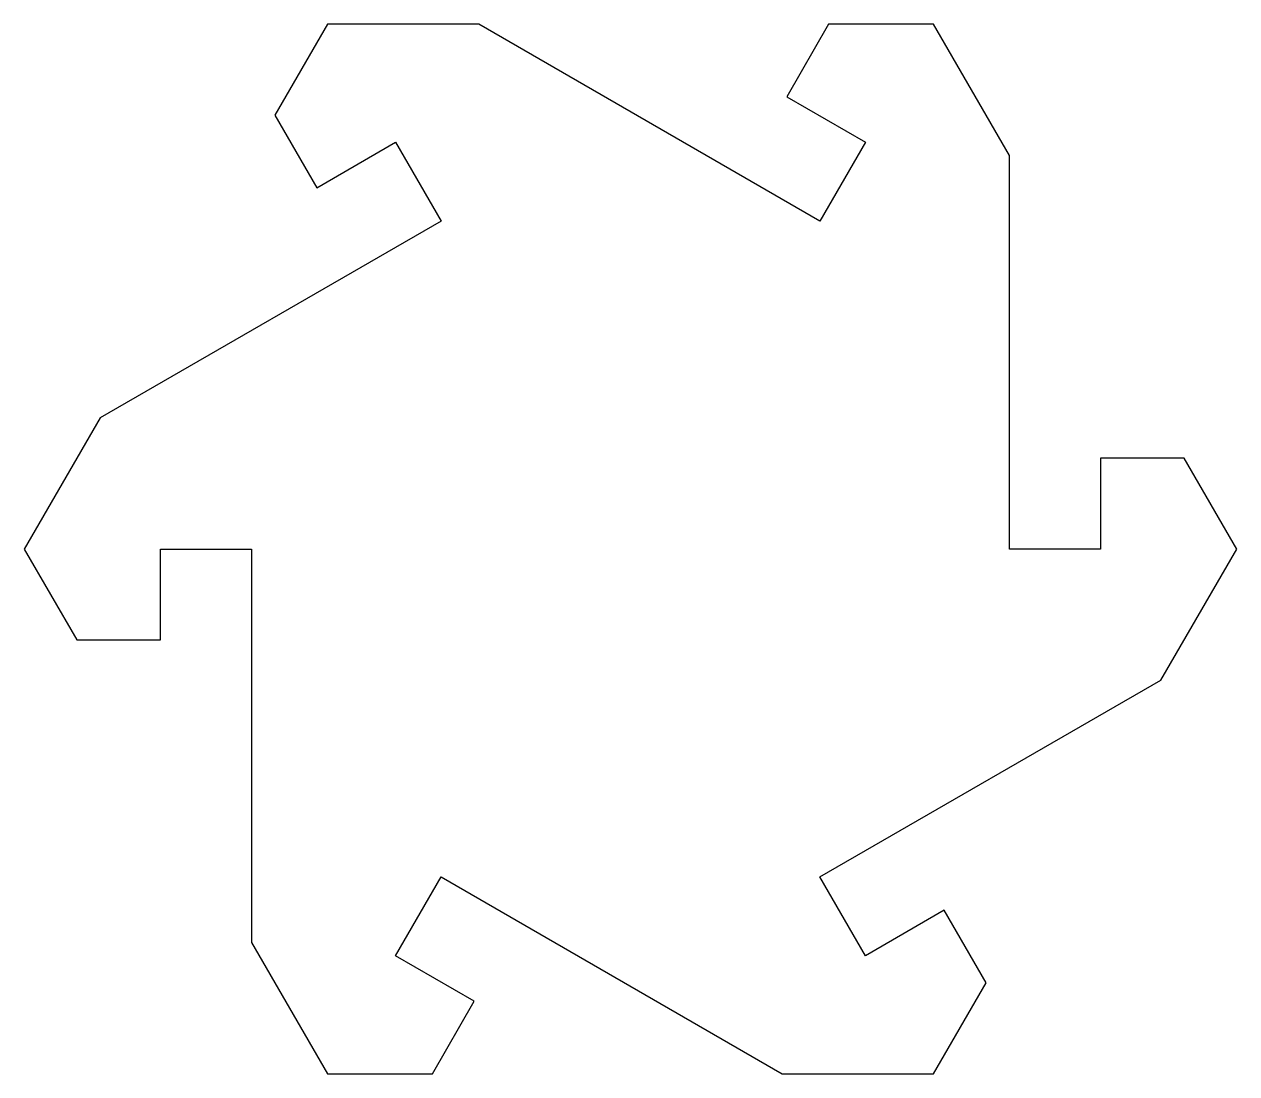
# Model space of a CAD drawing. Header units: metres. Extents: x -40 to 40, y -34.6 to 34.6.
import ezdxf

# ---------------------------------------------------------------- set-up
doc = ezdxf.new("R2010")
doc.units = ezdxf.units.M

msp = doc.modelspace()

# ---------------------------------------------------------------- linework, layer by layer
for p, q in [((-20, 34.641), (-23.4641, 28.641)), ((-9.99998, 34.641), (-20, 34.641)), ((12.5, 21.6506), (-9.99998, 34.641)), ((13.0718, 34.641), (10.3038, 29.8468)), ((20, 34.641), (13.0718, 34.641)), ((25, 25.9808), (20, 34.641)), ((10.3038, 29.8468), (15.5, 26.8468)), ((-23.4641, 28.641), (-20.6962, 23.8468)), ((-20.6962, 23.8468), (-15.5, 26.8468)), ((-15.5, 26.8468), (-12.5, 21.6506)), ((15.5, 26.8468), (12.5, 21.6506)), ((25, 0), (25, 25.9808)), ((-12.5, 21.6506), (-35, 8.66026)), ((-35, 8.66026), (-40, 0)), ((36.5359, 5.99998), (31, 5.99998)), ((31, 5.99998), (31, 0)), ((40, 0), (36.5359, 5.99998)), ((-40, 0), (-36.5359, -5.99998)), ((-31, -5.99998), (-31, 0)), ((-31, 0), (-25, 0)), ((-25, 0), (-25, -25.9808)), ((31, 0), (25, 0)), ((35, -8.66026), (40, 0)), ((-36.5359, -5.99998), (-31, -5.99998)), ((12.5, -21.6506), (35, -8.66026)), ((-15.5, -26.8468), (-12.5, -21.6506)), ((-12.5, -21.6506), (9.99998, -34.641)), ((15.5, -26.8468), (12.5, -21.6506)), ((20.6962, -23.8468), (15.5, -26.8468)), ((23.4641, -28.641), (20.6962, -23.8468)), ((-25, -25.9808), (-20, -34.641)), ((-10.3038, -29.8468), (-15.5, -26.8468)), ((20, -34.641), (23.4641, -28.641)), ((-13.0718, -34.641), (-10.3038, -29.8468)), ((-20, -34.641), (-13.0718, -34.641)), ((9.99998, -34.641), (20, -34.641))]:
    msp.add_line(p, q)

doc.saveas('drawing.dxf')
